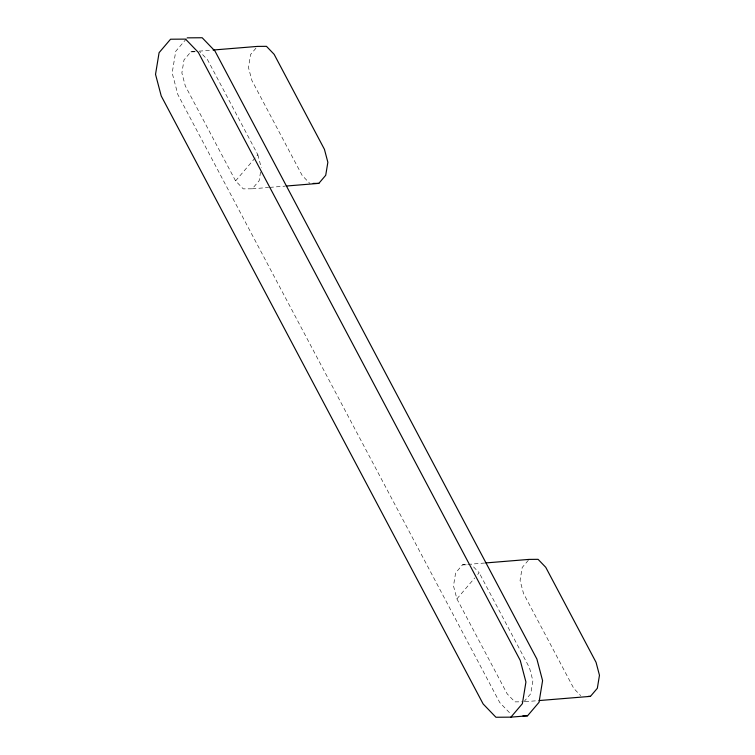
<?xml version="1.0" encoding="UTF-8"?>
<svg xmlns="http://www.w3.org/2000/svg" width="755" height="755" viewBox="0 0 755 755"><rect width="100%" height="100%" fill="white"/><g stroke="black" fill="none" stroke-linecap="round" stroke-linejoin="round"><path stroke-width="0.57" stroke-dasharray="3.77 2.83" d="M260.56 172.064L259.135 180.728L252.255 188.807L243.261 188.873L235.598 180.898L185.286 85.881L181.87 72.924L184.012 59.919L190.883 51.84L197.895 51.264M186.438 38.75L175.736 51.312L172.178 72.99L177.869 94.592L499.791 702.603L510.975 714.23M255.945 48.197L250.594 54.483L248.461 67.488L251.877 80.445L302.179 175.462L309.852 183.437M235.598 180.898L257.851 154.766L207.549 59.749L199.877 51.774M484.701 563.022L462.504 564.834L455.624 572.913L453.491 585.918L456.907 598.875L507.209 693.892L514.882 701.867L522.743 701.81M456.907 598.875L474.716 577.971M477.679 574.489L479.161 572.743L471.498 564.768M528.33 560.295L522.215 567.477L520.072 580.482L523.498 593.439L573.8 688.456L580.699 695.629M523.876 701.801L530.746 693.722L532.888 680.717L529.472 667.76L479.161 572.743M199.065 51.17L211.91 50.123M252.255 188.807L268.61 187.476M269.78 187.372L284.965 186.136M525.036 701.706L537.89 700.659M190.883 51.84L197.631 51.793M462.504 564.834L468.119 564.797M257.851 154.766L261.268 167.723"/><path stroke-width="1.13" d="M286.136 186.041L318.836 183.371L325.716 175.292L327.859 162.287L324.433 149.33L274.131 54.313L266.468 46.338L257.474 46.404L213.08 50.028M510.909 717.146L522.375 703.688L525.933 682.01L520.242 660.408L198.32 52.397L185.532 39.109L170.554 39.213L159.088 52.671L155.53 74.349L161.221 95.951L483.143 703.962L495.931 717.25L510.909 717.146L527.556 715.787L539.023 702.329L542.581 680.651L536.89 659.049L214.967 51.038L202.18 37.75L187.202 37.854M539.061 700.565L590.457 696.365L597.337 688.286L599.47 675.281L596.054 662.324L545.752 567.307L538.079 559.332L529.095 559.398L485.871 562.928M313.221 183.408L318.836 183.371M588.211 696.384L590.457 696.365M522.951 715.816L527.556 715.787"/></g></svg>
